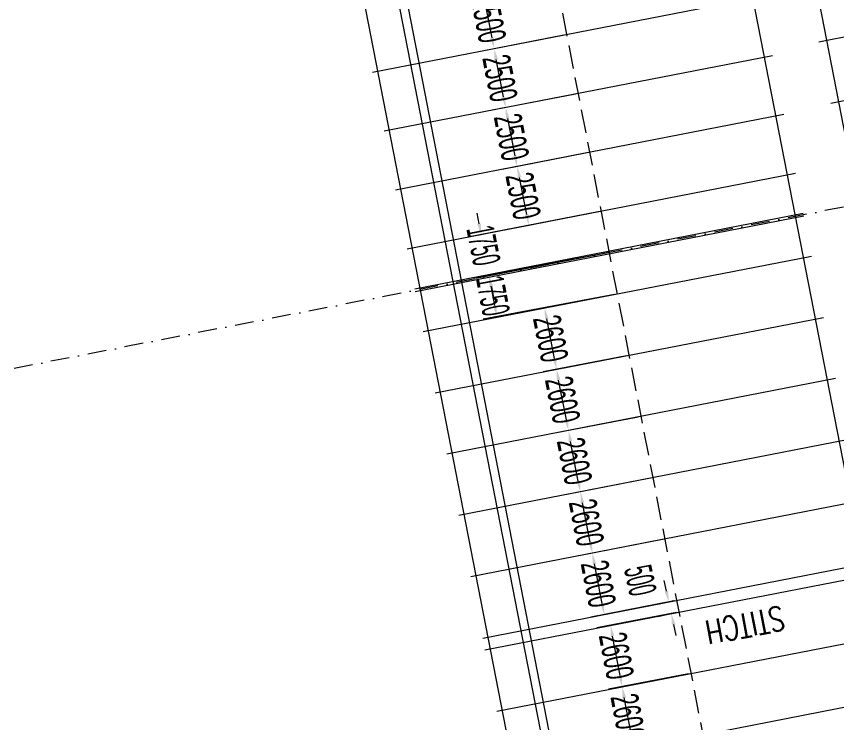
# Model space of a CAD drawing. Header units: millimetres. Extents: x 27228149 to 29012050, y 40856015 to 42918728.
# Drawn here: x 27316400 to 27350557, y 42644719 to 42674126 of the extents above; entities that cross this region are included whole.
import ezdxf

# ---------------------------------------------------------------- set-up
doc = ezdxf.new("R2010")
doc.units = ezdxf.units.MM
doc.header["$LTSCALE"] = 0.05
doc.linetypes.add('DGN Style 3', pattern=[27349.722329, 19535.51595, -7814.20638])
doc.linetypes.add('DGN Style 4', pattern=[31276.361035, 15628.41276, -7814.20638, 19.535516, -7814.20638])
doc.layers.get('Defpoints').update_dxf_attribs({"lineweight": 0})
for name, color, linetype, lineweight in [('InnerEdge_NB', 7, 'Continuous', 0), ('InnerEdge_SB', 7, 'Continuous', 0), ('OuterEdge_NB', 7, 'Continuous', 0), ('PlacementCurve_NB', 1, 'DGN Style 3', 0), ('S-_ANOT----_A-', 7, 'Continuous', 0), ('S-_ANOT----_T-', 7, 'Continuous', 0), ('S-_GRIDLINE_E- Adjusted', 6, 'DGN Style 4', 0), ('S-_SEG-----_E-NB', 3, 'Continuous', 13), ('S-_SEG-----_E-SB', 3, 'Continuous', 13), ('S-_WALLLBW-_E-', 40, 'Continuous', 13)]:
    doc.layers.add(name, color=color, linetype=linetype, lineweight=lineweight)
doc.styles.add('Styletxt', font='txt.shx')
doc.styles.add('StyleWORKING', font='WORKING.shx')
doc.dimstyles.new('dim300', dxfattribs={"dimtxt": 750, "dimasz": 750, "dimexe": 375, "dimexo": 375, "dimgap": 375, "dimtad": 1, "dimdec": 0, "dimzin": 11, "dimdsep": 46, "dimtxsty": 'StyleWORKING', "dimsah": 1, "dimcen": 0.09, "dimclrd": 7, "dimclre": 7, "dimadec": 4, "dimazin": 3, "dimtfac": 1, "dimtdec": 0, "dimtmove": 0, "dimatfit": 3, "dimfxl": 1, "dimtolj": 1, "dimtzin": 0, "dimlwd": 0, "dimlwe": 0, "dimarcsym": 0})

# ---------------------------------------------------------------- blocks, each defined once
blk = doc.blocks.new('*D32')
at = {"layer": 'Defpoints', "color": 0, "linetype": 'Continuous', "transparency": 16777216}
for p in [(27340279, 42668462), (27337262, 42667875), (27340756, 42666008)]:
    blk.add_point(p, dxfattribs=at)
at = {"layer": 'S-_ANOT----_A-', "linetype": 'Continuous', "transparency": 16777216}
for p, q in [((27340166, 42668440), (27336698, 42667765)), ((27340643, 42665986), (27337175, 42665311))]:
    blk.add_line(p, q, dxfattribs=at)
at = {"layer": 'S-_ANOT----_A-', "color": 7, "linetype": 'Continuous', "lineweight": 0, "transparency": 16777216}
blk.add_line((27337652, 42665873), (27337350, 42667424), dxfattribs=at)
at = {"layer": 'S-_ANOT----_A-', "color": 7, "linetype": 'Continuous', "transparency": 16777216}
for points in [[(27337425, 42667438), (27337275, 42667409), (27337262, 42667875)], [(27337727, 42665887), (27337577, 42665858), (27337740, 42665421)]]:
    blk.add_solid(points, dxfattribs=at)
at = {"layer": 'S-_ANOT----_A-', "color": 0, "linetype": 'Continuous', "transparency": 16777216, "insert": (27337502, 42666648), "char_height": 1150, "attachment_point": 5, "rotation": 281.011, "style": 'StyleWORKING'}
blk.add_mtext('\\A1;{\\W0.56522;\\C0;2500}', dxfattribs=at)
blk = doc.blocks.new('*D598')
at = {"layer": 'Defpoints', "color": 0, "linetype": 'Continuous', "transparency": 16777216}
for p in [(27338836, 42675822), (27335820, 42675235), (27339314, 42673368)]:
    blk.add_point(p, dxfattribs=at)
at = {"layer": 'S-_ANOT----_A-', "linetype": 'Continuous', "transparency": 16777216}
for p, q in [((27338723, 42675800), (27335256, 42675125)), ((27339201, 42673346), (27335733, 42672671))]:
    blk.add_line(p, q, dxfattribs=at)
at = {"layer": 'S-_ANOT----_A-', "color": 7, "linetype": 'Continuous', "lineweight": 0, "transparency": 16777216}
blk.add_line((27336210, 42673233), (27335908, 42674784), dxfattribs=at)
at = {"layer": 'S-_ANOT----_A-', "color": 7, "linetype": 'Continuous', "transparency": 16777216}
for points in [[(27335983, 42674798), (27335833, 42674769), (27335820, 42675235)], [(27336285, 42673247), (27336134, 42673218), (27336298, 42672781)]]:
    blk.add_solid(points, dxfattribs=at)
at = {"layer": 'S-_ANOT----_A-', "color": 0, "linetype": 'Continuous', "transparency": 16777216, "insert": (27336060, 42674008), "char_height": 1150, "attachment_point": 5, "rotation": 281.011, "style": 'StyleWORKING'}
blk.add_mtext('\\A1;{\\W0.56522;\\C0;2500}', dxfattribs=at)
blk = doc.blocks.new('*D599')
at = {"layer": 'Defpoints', "color": 0, "linetype": 'Continuous', "transparency": 16777216}
for p in [(27339314, 42673368), (27336298, 42672781), (27339791, 42670914)]:
    blk.add_point(p, dxfattribs=at)
at = {"layer": 'S-_ANOT----_A-', "linetype": 'Continuous', "transparency": 16777216}
for p, q in [((27339201, 42673346), (27335733, 42672671)), ((27339678, 42670892), (27336211, 42670217))]:
    blk.add_line(p, q, dxfattribs=at)
at = {"layer": 'S-_ANOT----_A-', "color": 7, "linetype": 'Continuous', "lineweight": 0, "transparency": 16777216}
blk.add_line((27336687, 42670779), (27336385, 42672330), dxfattribs=at)
at = {"layer": 'S-_ANOT----_A-', "color": 7, "linetype": 'Continuous', "transparency": 16777216}
for points in [[(27336461, 42672344), (27336310, 42672315), (27336298, 42672781)], [(27336762, 42670793), (27336612, 42670764), (27336775, 42670327)]]:
    blk.add_solid(points, dxfattribs=at)
at = {"layer": 'S-_ANOT----_A-', "color": 0, "linetype": 'Continuous', "transparency": 16777216, "insert": (27336538, 42671554), "char_height": 1150, "attachment_point": 5, "rotation": 281.011, "style": 'StyleWORKING'}
blk.add_mtext('\\A1;{\\W0.56522;\\C0;2500}', dxfattribs=at)
blk = doc.blocks.new('*D600')
at = {"layer": 'Defpoints', "color": 0, "linetype": 'Continuous', "transparency": 16777216}
for p in [(27341415, 42662571), (27338399, 42661984), (27341921, 42660020)]:
    blk.add_point(p, dxfattribs=at)
at = {"layer": 'S-_ANOT----_A-', "linetype": 'Continuous', "transparency": 16777216}
for p, q in [((27341302, 42662549), (27337834, 42661874)), ((27341808, 42659998), (27338331, 42659322))]:
    blk.add_line(p, q, dxfattribs=at)
at = {"layer": 'S-_ANOT----_A-', "color": 7, "linetype": 'Continuous', "lineweight": 0, "transparency": 16777216}
blk.add_line((27338807, 42659883), (27338486, 42661532), dxfattribs=at)
at = {"layer": 'S-_ANOT----_A-', "color": 7, "linetype": 'Continuous', "transparency": 16777216}
for points in [[(27338562, 42661547), (27338411, 42661517), (27338399, 42661984)], [(27338883, 42659898), (27338732, 42659868), (27338895, 42659432)]]:
    blk.add_solid(points, dxfattribs=at)
at = {"layer": 'S-_ANOT----_A-', "color": 0, "linetype": 'Continuous', "transparency": 16777216, "insert": (27338648, 42660708), "char_height": 1150, "attachment_point": 5, "rotation": 281.011, "style": 'StyleWORKING'}
blk.add_mtext('\\A1;{\\W0.56522;\\C0;2600}', dxfattribs=at)
blk = doc.blocks.new('*D601')
at = {"layer": 'Defpoints', "color": 0, "linetype": 'Continuous', "transparency": 16777216}
for p in [(27341921, 42660020), (27338895, 42659432), (27342408, 42657466)]:
    blk.add_point(p, dxfattribs=at)
at = {"layer": 'S-_ANOT----_A-', "linetype": 'Continuous', "transparency": 16777216}
for p, q in [((27341808, 42659998), (27338331, 42659322)), ((27342295, 42657444), (27338827, 42656770))]:
    blk.add_line(p, q, dxfattribs=at)
at = {"layer": 'S-_ANOT----_A-', "color": 7, "linetype": 'Continuous', "lineweight": 0, "transparency": 16777216}
blk.add_line((27339304, 42657331), (27338983, 42658980), dxfattribs=at)
at = {"layer": 'S-_ANOT----_A-', "color": 7, "linetype": 'Continuous', "transparency": 16777216}
for points in [[(27339058, 42658995), (27338908, 42658965), (27338895, 42659432)], [(27339379, 42657346), (27339229, 42657316), (27339392, 42656879)]]:
    blk.add_solid(points, dxfattribs=at)
at = {"layer": 'S-_ANOT----_A-', "color": 0, "linetype": 'Continuous', "transparency": 16777216, "insert": (27339145, 42658156), "char_height": 1150, "attachment_point": 5, "rotation": 281.011, "style": 'StyleWORKING'}
blk.add_mtext('\\A1;{\\W0.56522;\\C0;2600}', dxfattribs=at)
blk = doc.blocks.new('*D602')
at = {"layer": 'Defpoints', "color": 0, "linetype": 'Continuous', "transparency": 16777216}
for p in [(27342408, 42657466), (27339392, 42656879), (27342914, 42654916)]:
    blk.add_point(p, dxfattribs=at)
at = {"layer": 'S-_ANOT----_A-', "linetype": 'Continuous', "transparency": 16777216}
for p, q in [((27342295, 42657444), (27338827, 42656770)), ((27342801, 42654894), (27339324, 42654217))]:
    blk.add_line(p, q, dxfattribs=at)
at = {"layer": 'S-_ANOT----_A-', "color": 7, "linetype": 'Continuous', "lineweight": 0, "transparency": 16777216}
blk.add_line((27339800, 42654779), (27339480, 42656428), dxfattribs=at)
at = {"layer": 'S-_ANOT----_A-', "color": 7, "linetype": 'Continuous', "transparency": 16777216}
for points in [[(27339555, 42656442), (27339404, 42656413), (27339392, 42656879)], [(27339876, 42654793), (27339725, 42654764), (27339888, 42654327)]]:
    blk.add_solid(points, dxfattribs=at)
at = {"layer": 'S-_ANOT----_A-', "color": 0, "linetype": 'Continuous', "transparency": 16777216, "insert": (27339641, 42655604), "char_height": 1150, "attachment_point": 5, "rotation": 281.011, "style": 'StyleWORKING'}
blk.add_mtext('\\A1;{\\W0.56522;\\C0;2600}', dxfattribs=at)
blk = doc.blocks.new('*D603')
at = {"layer": 'Defpoints', "color": 0, "linetype": 'Continuous', "transparency": 16777216}
for p in [(27342914, 42654916), (27339888, 42654327), (27343411, 42652364)]:
    blk.add_point(p, dxfattribs=at)
at = {"layer": 'S-_ANOT----_A-', "linetype": 'Continuous', "transparency": 16777216}
for p, q in [((27342801, 42654894), (27339324, 42654217)), ((27343298, 42652342), (27339820, 42651665))]:
    blk.add_line(p, q, dxfattribs=at)
at = {"layer": 'S-_ANOT----_A-', "color": 7, "linetype": 'Continuous', "lineweight": 0, "transparency": 16777216}
blk.add_line((27340297, 42652227), (27339976, 42653876), dxfattribs=at)
at = {"layer": 'S-_ANOT----_A-', "color": 7, "linetype": 'Continuous', "transparency": 16777216}
for points in [[(27340051, 42653890), (27339901, 42653861), (27339888, 42654327)], [(27340372, 42652241), (27340222, 42652212), (27340385, 42651775)]]:
    blk.add_solid(points, dxfattribs=at)
at = {"layer": 'S-_ANOT----_A-', "color": 0, "linetype": 'Continuous', "transparency": 16777216, "insert": (27340138, 42653051), "char_height": 1150, "attachment_point": 5, "rotation": 281.011, "style": 'StyleWORKING'}
blk.add_mtext('\\A1;{\\W0.56522;\\C0;2600}', dxfattribs=at)
blk = doc.blocks.new('*D604')
at = {"layer": 'Defpoints', "color": 0, "linetype": 'Continuous', "transparency": 16777216}
for p in [(27344003, 42649321), (27341140, 42648775), (27344500, 42646769)]:
    blk.add_point(p, dxfattribs=at)
at = {"layer": 'S-_ANOT----_A-', "linetype": 'Continuous', "transparency": 16777216}
for p, q in [((27343890, 42649299), (27340576, 42648668)), ((27344387, 42646747), (27341062, 42646114))]:
    blk.add_line(p, q, dxfattribs=at)
at = {"layer": 'S-_ANOT----_A-', "color": 7, "linetype": 'Continuous', "lineweight": 0, "transparency": 16777216}
blk.add_line((27341541, 42646673), (27341227, 42648324), dxfattribs=at)
at = {"layer": 'S-_ANOT----_A-', "color": 7, "linetype": 'Continuous', "transparency": 16777216}
for points in [[(27341302, 42648338), (27341151, 42648309), (27341140, 42648775)], [(27341616, 42646688), (27341466, 42646659), (27341627, 42646221)]]:
    blk.add_solid(points, dxfattribs=at)
at = {"layer": 'S-_ANOT----_A-', "color": 0, "linetype": 'Continuous', "transparency": 16777216, "insert": (27341385, 42647499), "char_height": 1150, "attachment_point": 5, "rotation": 280.7906, "style": 'StyleWORKING'}
blk.add_mtext('\\A1;{\\W0.56522;\\C0;2600}', dxfattribs=at)
blk = doc.blocks.new('*D605')
at = {"layer": 'Defpoints', "color": 0, "linetype": 'Continuous', "transparency": 16777216}
for p in [(27344500, 42646769), (27341627, 42646221), (27344986, 42644215)]:
    blk.add_point(p, dxfattribs=at)
at = {"layer": 'S-_ANOT----_A-', "linetype": 'Continuous', "transparency": 16777216}
for p, q in [((27344387, 42646747), (27341062, 42646114)), ((27344873, 42644193), (27341549, 42643560))]:
    blk.add_line(p, q, dxfattribs=at)
at = {"layer": 'S-_ANOT----_A-', "color": 7, "linetype": 'Continuous', "lineweight": 0, "transparency": 16777216}
blk.add_line((27342028, 42644119), (27341713, 42645770), dxfattribs=at)
at = {"layer": 'S-_ANOT----_A-', "color": 7, "linetype": 'Continuous', "transparency": 16777216}
for points in [[(27341789, 42645784), (27341638, 42645755), (27341627, 42646221)], [(27342103, 42644134), (27341953, 42644105), (27342114, 42643667)]]:
    blk.add_solid(points, dxfattribs=at)
at = {"layer": 'S-_ANOT----_A-', "color": 0, "linetype": 'Continuous', "transparency": 16777216, "insert": (27341872, 42644945), "char_height": 1150, "attachment_point": 5, "rotation": 280.7906, "style": 'StyleWORKING'}
blk.add_mtext('\\A1;{\\W0.56522;\\C0;2600}', dxfattribs=at)
blk = doc.blocks.new('*D1144')
at = {"layer": 'Defpoints', "color": 0, "linetype": 'Continuous', "transparency": 16777216}
for p in [(27343569, 42649739), (27343898, 42649810), (27344003, 42649321)]:
    blk.add_point(p, dxfattribs=at)
at = {"layer": 'S-_ANOT----_A-', "color": 7, "linetype": 'Continuous', "lineweight": 0, "transparency": 16777216}
for p, q in [((27343472, 42650189), (27343376, 42650638)), ((27343771, 42648801), (27343868, 42648351))]:
    blk.add_line(p, q, dxfattribs=at)
at = {"layer": 'S-_ANOT----_A-', "linetype": 'Continuous', "transparency": 16777216}
for p, q in [((27343785, 42649786), (27343007, 42649618)), ((27343891, 42649297), (27343112, 42649129))]:
    blk.add_line(p, q, dxfattribs=at)
at = {"layer": 'S-_ANOT----_A-', "color": 7, "linetype": 'Continuous', "transparency": 16777216}
for points in [[(27343547, 42650205), (27343397, 42650173), (27343569, 42649739)], [(27343846, 42648817), (27343697, 42648784), (27343675, 42649250)]]:
    blk.add_solid(points, dxfattribs=at)
at = {"layer": 'S-_ANOT----_A-', "color": 0, "linetype": 'Continuous', "transparency": 16777216, "insert": (27342382, 42650639), "char_height": 1150, "attachment_point": 5, "rotation": 282.1568, "style": 'StyleWORKING'}
blk.add_mtext('\\A1;{\\W0.47826;\\C0;500}', dxfattribs=at)
blk = doc.blocks.new('*D1163')
at = {"layer": 'Defpoints', "color": 0, "linetype": 'Continuous', "transparency": 16777216}
for p in [(27339791, 42670914), (27336775, 42670327), (27340269, 42668460)]:
    blk.add_point(p, dxfattribs=at)
at = {"layer": 'S-_ANOT----_A-', "linetype": 'Continuous', "transparency": 16777216}
for p, q in [((27339678, 42670892), (27336211, 42670217)), ((27340156, 42668438), (27336688, 42667763))]:
    blk.add_line(p, q, dxfattribs=at)
at = {"layer": 'S-_ANOT----_A-', "color": 7, "linetype": 'Continuous', "lineweight": 0, "transparency": 16777216}
blk.add_line((27337165, 42668325), (27336863, 42669876), dxfattribs=at)
at = {"layer": 'S-_ANOT----_A-', "color": 7, "linetype": 'Continuous', "transparency": 16777216}
for points in [[(27336938, 42669890), (27336788, 42669861), (27336775, 42670327)], [(27337240, 42668339), (27337089, 42668310), (27337253, 42667873)]]:
    blk.add_solid(points, dxfattribs=at)
at = {"layer": 'S-_ANOT----_A-', "color": 0, "linetype": 'Continuous', "transparency": 16777216, "insert": (27337015, 42669100), "char_height": 1150, "attachment_point": 5, "rotation": 281.011, "style": 'StyleWORKING'}
blk.add_mtext('\\A1;{\\W0.56522;\\C0;2500}', dxfattribs=at)
blk = doc.blocks.new('*D1164')
at = {"layer": 'Defpoints', "color": 0, "linetype": 'Continuous', "transparency": 16777216}
for p in [(27340746, 42666006), (27335759, 42665036), (27341080, 42664288)]:
    blk.add_point(p, dxfattribs=at)
at = {"layer": 'S-_ANOT----_A-', "linetype": 'Continuous', "transparency": 16777216}
for p, q in [((27340633, 42665984), (27335195, 42664926)), ((27340968, 42664266), (27335529, 42663208))]:
    blk.add_line(p, q, dxfattribs=at)
at = {"layer": 'S-_ANOT----_A-', "color": 7, "linetype": 'Continuous', "lineweight": 0, "transparency": 16777216}
for p, q in [((27335671, 42665487), (27335583, 42665939)), ((27336181, 42662866), (27336269, 42662415))]:
    blk.add_line(p, q, dxfattribs=at)
at = {"layer": 'S-_ANOT----_A-', "color": 7, "linetype": 'Continuous', "transparency": 16777216}
for points in [[(27335746, 42665502), (27335596, 42665473), (27335759, 42665036)], [(27336256, 42662881), (27336106, 42662852), (27336093, 42663318)]]:
    blk.add_solid(points, dxfattribs=at)
at = {"layer": 'S-_ANOT----_A-', "color": 0, "linetype": 'Continuous', "transparency": 16777216, "insert": (27335848, 42664587), "char_height": 1150, "attachment_point": 5, "rotation": 281.011, "style": 'StyleWORKING'}
blk.add_mtext('\\A1;{\\W0.47826;\\C0;1750}', dxfattribs=at)
blk = doc.blocks.new('*D1165')
at = {"layer": 'Defpoints', "color": 0, "linetype": 'Continuous', "transparency": 16777216}
for p in [(27341080, 42664288), (27336082, 42663351), (27341425, 42662572)]:
    blk.add_point(p, dxfattribs=at)
at = {"layer": 'S-_ANOT----_A-', "linetype": 'Continuous', "transparency": 16777216}
for p, q in [((27340967, 42664267), (27335517, 42663245)), ((27341312, 42662551), (27335840, 42661525))]:
    blk.add_line(p, q, dxfattribs=at)
at = {"layer": 'S-_ANOT----_A-', "color": 7, "linetype": 'Continuous', "lineweight": 0, "transparency": 16777216}
blk.add_line((27336320, 42662083), (27336167, 42662899), dxfattribs=at)
at = {"layer": 'S-_ANOT----_A-', "color": 7, "linetype": 'Continuous', "transparency": 16777216}
for points in [[(27336243, 42662913), (27336092, 42662885), (27336082, 42663351)], [(27336396, 42662097), (27336245, 42662069), (27336405, 42661631)]]:
    blk.add_solid(points, dxfattribs=at)
at = {"layer": 'S-_ANOT----_A-', "color": 0, "linetype": 'Continuous', "transparency": 16777216, "insert": (27336245, 42662491), "char_height": 1150, "attachment_point": 5, "rotation": 280.6226, "style": 'StyleWORKING'}
blk.add_mtext('\\A1;{\\W0.47826;\\C0;1750}', dxfattribs=at)
blk = doc.blocks.new('*D1166')
at = {"layer": 'Defpoints', "color": 0, "linetype": 'Continuous', "transparency": 16777216}
for p in [(27343411, 42652364), (27340385, 42651775), (27343908, 42649812)]:
    blk.add_point(p, dxfattribs=at)
at = {"layer": 'S-_ANOT----_A-', "linetype": 'Continuous', "transparency": 16777216}
for p, q in [((27343298, 42652342), (27339820, 42651665)), ((27343795, 42649790), (27340317, 42649113))]:
    blk.add_line(p, q, dxfattribs=at)
at = {"layer": 'S-_ANOT----_A-', "color": 7, "linetype": 'Continuous', "lineweight": 0, "transparency": 16777216}
blk.add_line((27340794, 42649674), (27340473, 42651324), dxfattribs=at)
at = {"layer": 'S-_ANOT----_A-', "color": 7, "linetype": 'Continuous', "transparency": 16777216}
for points in [[(27340548, 42651338), (27340398, 42651309), (27340385, 42651775)], [(27340869, 42649689), (27340718, 42649660), (27340882, 42649223)]]:
    blk.add_solid(points, dxfattribs=at)
at = {"layer": 'S-_ANOT----_A-', "color": 0, "linetype": 'Continuous', "transparency": 16777216, "insert": (27340635, 42650499), "char_height": 1150, "attachment_point": 5, "rotation": 281.011, "style": 'StyleWORKING'}
blk.add_mtext('\\A1;{\\W0.56522;\\C0;2600}', dxfattribs=at)

msp = doc.modelspace()

# ---------------------------------------------------------------- linework, layer by layer
at = {"layer": 'InnerEdge_NB'}
msp.add_lwpolyline([(27283724.5, 42878514.7, -0.0568157), (27345588.8, 42682480.7), (27368075.3, 42566916.3, 0.0263705), (27393633.3, 42464653, 0.0426618), (27458420.2, 42303807.1, 0.1075608), (27699785.7, 42006839.6, 0.026969), (27783127.3, 41947329.2), (27839783.5, 41911319.6)], format="xyb", dxfattribs=at)
at = {"layer": 'InnerEdge_SB'}
msp.add_lwpolyline([(27370363.7, 42569291.8), (27348239.1, 42682996.3, 0.0568157), (27286190.8, 42879613.7)], format="xyb", dxfattribs=at)
at = {"layer": 'OuterEdge_NB'}
msp.add_line((27354185.8, 42564213.7), (27331699.3, 42679778), dxfattribs=at)
at = {"layer": 'PlacementCurve_NB'}
msp.add_lwpolyline([(27288809.3, 42846343.4, -0.0480477), (27337834.2, 42680971.8), (27359958.8, 42567267.3, 0.0690894), (27451045.4, 42301107.2, 0.1079959), (27694979, 42000696.1, 0.0193193), (27725549.4, 41977271, 0.0146476), (27778701.6, 41940923.9), (27835716.4, 41904662.4)], format="xyb", dxfattribs=at)
at = {"layer": 'S-_GRIDLINE_E- Adjusted'}
msp.add_line((27369258.9, 42669771.3), (27293767.9, 42655082.2), dxfattribs=at)
at = {"layer": 'S-_SEG-----_E-NB'}
for p, q in [((27347411.9, 42674943.8), (27331235.3, 42671796.1)), ((27347889.4, 42672489.8), (27331712.8, 42669342.1)), ((27348366.9, 42670035.8), (27332190.3, 42666888.2)), ((27348844.4, 42667581.8), (27332667.8, 42664434.2)), ((27349169.1, 42665913.1), (27332992.5, 42662765.5)), ((27333011.6, 42662667.3), (27349188.2, 42665815)), ((27333336.3, 42660998.6), (27349512.9, 42664146.3)), ((27333832.9, 42658446.5), (27350009.5, 42661594.1)), ((27350506.1, 42659042), (27334329.4, 42655894.4)), ((27351002.7, 42656489.9), (27334826, 42653342.2)), ((27351499.2, 42653937.7), (27335322.6, 42650790.1)), ((27335819.2, 42648237.9), (27351995.8, 42651385.6)), ((27335914.7, 42647747.1), (27352091.3, 42650894.8)), ((27336411.3, 42645195), (27352587.9, 42648342.7)), ((27336907.9, 42642642.9), (27353084.5, 42645790.5))]:
    msp.add_line(p, q, dxfattribs=at)
at = {"layer": 'S-_SEG-----_E-SB'}
for p, q in [((27349814.4, 42673068.1), (27367603.4, 42676529.5)), ((27350311, 42670516), (27368221.5, 42674001))]:
    msp.add_line(p, q, dxfattribs=at)
at = {"layer": 'S-_WALLLBW-_E-'}
for p, q in [((27352468, 42563879.5), (27329981.5, 42679443.8)), ((27353842.2, 42564146.8), (27331355.7, 42679711.2))]:
    msp.add_line(p, q, dxfattribs=at)

# ---------------------------------------------------------------- texts
at = {"layer": 'S-_ANOT----_T-', "linetype": 'Continuous', "style": 'Styletxt', "width": 0.75}
msp.add_text('STITCH', height=1000, rotation=191.01101, dxfattribs=at).set_placement((27348272.8, 42649582))

# ---------------------------------------------------------------- dimensions: what is measured, and where the dimension line sits
at = {"layer": 'S-_ANOT----_A-', "linetype": 'Continuous'}
for base, p1, p2, angle, text, picture, middle, turn in [((27335820.1, 42675235.1), (27339313.8, 42673368), (27338836.3, 42675822), 101.01101, '{\\W0.56522;\\C0;<>}', '*D598', (27336060.2, 42674008.4), 281.01101), ((27336297.6, 42672781.1), (27339791.3, 42670914.1), (27339313.8, 42673368), 101.01101, '{\\W0.56522;\\C0;<>}', '*D599', (27336537.7, 42671554.4), 281.01101), ((27336775.1, 42670327.2), (27340268.8, 42668460.1), (27339791.3, 42670914.1), 101.01101, '{\\W0.56522;\\C0;<>}', '*D1163', (27337015.2, 42669100.4), 281.01101), ((27337262.4, 42667875.1), (27340756.1, 42666008), (27340278.6, 42668462), 101.01101, '{\\W0.56522;\\C0;<>}', '*D32', (27337502.5, 42666648.4), 281.01101), ((27335759, 42665035.7), (27341080.5, 42664288.4), (27340746.3, 42666006.1), 101.01101, '{\\W0.47826;\\C0;<>}', '*D1164', (27335847.8, 42664587), 281.01101), ((27336082.5, 42663351), (27341424.6, 42662572.4), (27341080.5, 42664288.4), 100.62257, '{\\W0.47826;\\C0;<>}', '*D1165', (27336245.1, 42662491.3), 280.62257), ((27338398.5, 42661983.6), (27341921.2, 42660020.3), (27341414.8, 42662570.5), 101.01101, '{\\W0.56522;\\C0;<>}', '*D600', (27338648.2, 42660707.8), 281.01101), ((27338895.1, 42659431.5), (27342407.9, 42657466.3), (27341921.2, 42660020.3), 101.01101, '{\\W0.56522;\\C0;<>}', '*D601', (27339144.8, 42658155.7), 281.01101), ((27339391.7, 42656879.4), (27342914.3, 42654916), (27342407.9, 42657466.3), 101.01101, '{\\W0.56522;\\C0;<>}', '*D602', (27339641.4, 42655603.6), 281.01101), ((27339888.3, 42654327.2), (27343410.9, 42652363.9), (27342914.3, 42654916), 101.01101, '{\\W0.56522;\\C0;<>}', '*D603', (27340138, 42653051.4), 281.01101), ((27340384.9, 42651775.1), (27343907.5, 42649811.8), (27343410.9, 42652363.9), 101.01101, '{\\W0.56522;\\C0;<>}', '*D1166', (27340634.6, 42650499.3), 281.01101), ((27343569.3, 42649739.1), (27344003, 42649321), (27343897.7, 42649809.9), 102.15677, '{\\W0.47826;\\C0;<>}', '*D1144', (27342382.3, 42650638.8), 282.15677), ((27341140.4, 42648775.4), (27344499.6, 42646768.8), (27344003, 42649321), 100.79064, '{\\W0.56522;\\C0;<>}', '*D604', (27341385.2, 42647498.6), 280.79064), ((27341627.2, 42646221.4), (27344986.4, 42644214.8), (27344499.6, 42646768.8), 100.79064, '{\\W0.56522;\\C0;<>}', '*D605', (27341872, 42644944.6), 280.79064)]:
    dim = msp.add_linear_dim(base=base, p1=p1, p2=p2, angle=angle, text=text, dimstyle='dim300', override={"dimscale": 1000, "dimtxt": 1.15, "dimasz": 0.46, "dimexe": 0.575, "dimexo": 0.115, "dimgap": 0.2875, "dimtad": 1, "dimtih": 0, "dimtoh": 0, "dimlfac": 1, "dimsah": 1, "dimcen": 0, "dimse1": 0, "dimse2": 0, "dimclre": 256, "dimclrt": 0, "dimtol": 0, "dimtfac": 1, "dimtofl": 0, "dimtmove": 2, "dimatfit": 3, "dimfrac": 0, "dimtolj": 1, "dimlwe": 65535}, dxfattribs=at)
    dim.commit()
    dim.dimension.update_dxf_attribs({"geometry": picture, "text_midpoint": middle, "dimtype": 160, "text_rotation": turn})

doc.saveas('drawing.dxf')
